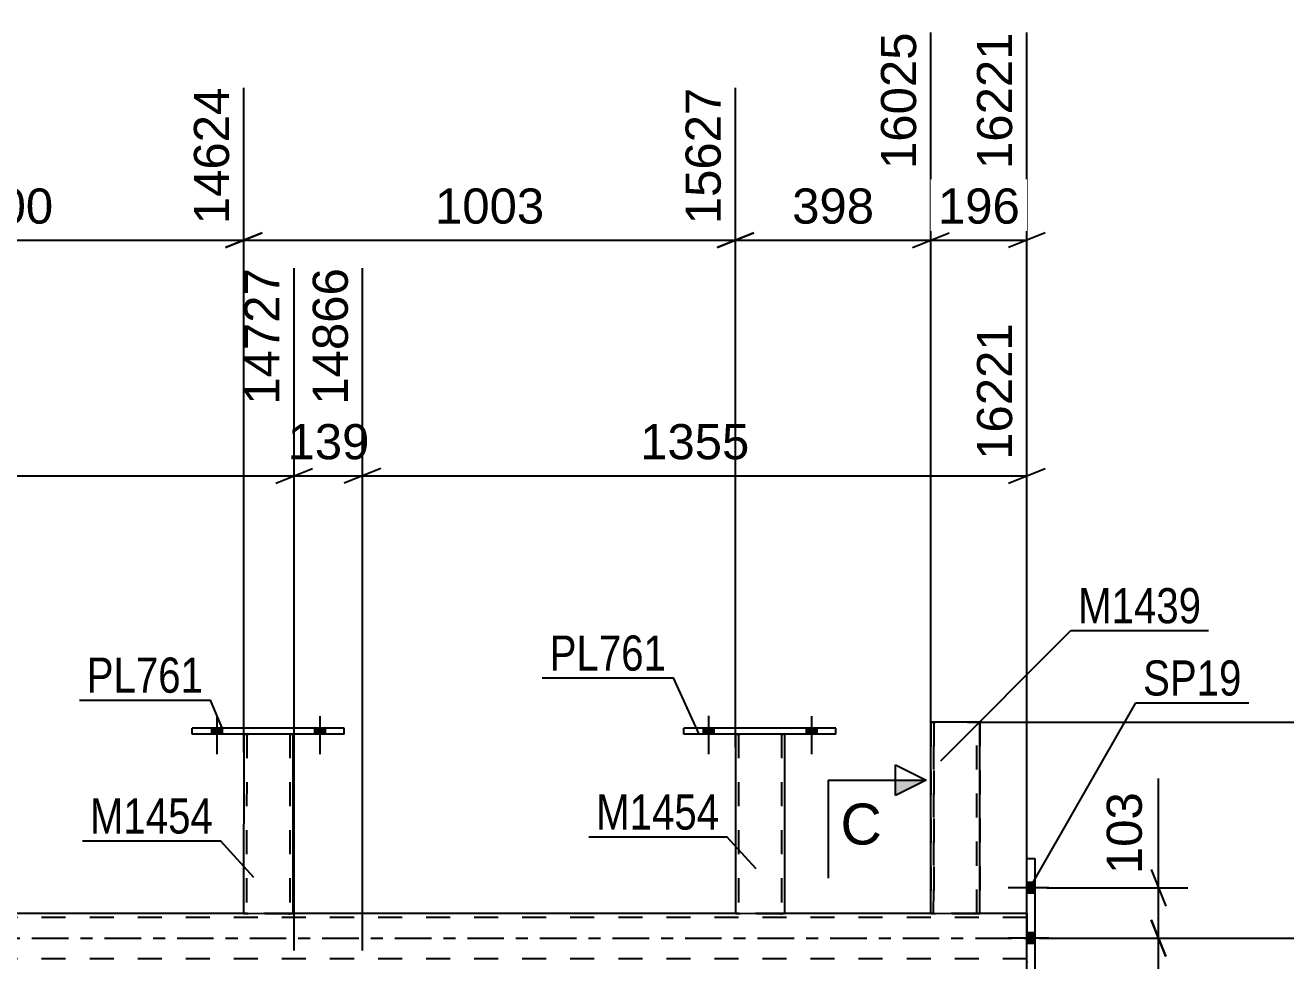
# Model space of a CAD drawing. Header units: millimetres. Extents: x 0 to 841, y 0 to 594.
# Drawn here: x 628.3 to 731.1, y 429 to 505.2 of the extents above; entities that cross this region are included whole.
import ezdxf

# ---------------------------------------------------------------- set-up
doc = ezdxf.new("R2010")
doc.units = ezdxf.units.MM
doc.linetypes.add('DXK_LINE_DOT2', pattern=[3.9198, 1.9599, -1.9599])
doc.linetypes.add('DXK_LINE_DOT3', pattern=[5.9187, 2.979, -0.9799, 0.9799, -0.9799])
doc.styles.add('Arial', font='ARIAL.TTF', dxfattribs={"height": 0.2})
doc.styles.add('Arial Narrow', font='ARIALN.TTF', dxfattribs={"height": 0.2})

# ---------------------------------------------------------------- blocks, each defined once
blk = doc.blocks.new('Bolt-317306913-2180 - 2138')
at = {"linetype": 'Continuous'}
for points in [[(683.54, 447.46), (684.42, 447.46), (684.42, 447.94), (683.54, 447.94)], [(691.94, 447.45), (692.82, 447.45), (692.82, 447.93), (691.94, 447.93)]]:
    blk.add_hatch(color=1, dxfattribs=at).paths.add_polyline_path(points)
at = {"color": 1, "linetype": 'Continuous'}
for p, q in [((683.98, 448.94), (683.98, 445.82)), ((692.38, 448.93), (692.38, 445.81)), ((683.54, 447.94), (683.54, 447.46)), ((684.42, 447.94), (684.42, 447.46)), ((691.94, 447.93), (691.94, 447.45)), ((692.82, 447.93), (692.82, 447.45))]:
    blk.add_line(p, q, dxfattribs=at)
blk = doc.blocks.new('Bolt-317306913-2181 - 2138')
at = {"linetype": 'Continuous'}
for points in [[(683.54, 447.46), (684.42, 447.46), (684.42, 447.94), (683.54, 447.94)], [(691.94, 447.45), (692.82, 447.45), (692.82, 447.93), (691.94, 447.93)]]:
    blk.add_hatch(color=1, dxfattribs=at).paths.add_polyline_path(points)
at = {"color": 1, "linetype": 'Continuous'}
for p, q in [((683.98, 448.94), (683.98, 445.82)), ((692.38, 448.93), (692.38, 445.81)), ((683.54, 447.94), (683.54, 447.46)), ((684.42, 447.94), (684.42, 447.46)), ((691.94, 447.93), (691.94, 447.45)), ((692.82, 447.93), (692.82, 447.45))]:
    blk.add_line(p, q, dxfattribs=at)
blk = doc.blocks.new('Bolt-317306913-2182 - 2138')
at = {"linetype": 'Continuous'}
for points in [[(643.44, 447.46), (644.32, 447.46), (644.32, 447.94), (643.44, 447.94)], [(651.84, 447.45), (652.72, 447.45), (652.72, 447.93), (651.84, 447.93)]]:
    blk.add_hatch(color=1, dxfattribs=at).paths.add_polyline_path(points)
at = {"color": 1, "linetype": 'Continuous'}
for p, q in [((643.88, 448.94), (643.88, 445.82)), ((652.28, 448.93), (652.28, 445.81)), ((643.44, 447.94), (643.44, 447.46)), ((644.32, 447.94), (644.32, 447.46)), ((651.84, 447.93), (651.84, 447.45)), ((652.72, 447.93), (652.72, 447.45))]:
    blk.add_line(p, q, dxfattribs=at)
blk = doc.blocks.new('Bolt-317306913-2183 - 2138')
at = {"linetype": 'Continuous'}
for points in [[(643.44, 447.46), (644.32, 447.46), (644.32, 447.94), (643.44, 447.94)], [(651.84, 447.45), (652.72, 447.45), (652.72, 447.93), (651.84, 447.93)]]:
    blk.add_hatch(color=1, dxfattribs=at).paths.add_polyline_path(points)
at = {"color": 1, "linetype": 'Continuous'}
for p, q in [((643.88, 448.94), (643.88, 445.82)), ((652.28, 448.93), (652.28, 445.81)), ((643.44, 447.94), (643.44, 447.46)), ((644.32, 447.94), (644.32, 447.46)), ((651.84, 447.93), (651.84, 447.45)), ((652.72, 447.93), (652.72, 447.45))]:
    blk.add_line(p, q, dxfattribs=at)
blk = doc.blocks.new('Part-317306913-2249 - 2138')
at = {"color": 7, "linetype": 'DXK_LINE_DOT2'}
for p, q in [((709.95, 432.5), (113.88, 432.5)), ((650.07, 432.82), (646.07, 432.82)), ((690.18, 432.82), (686.18, 432.82)), ((706.11, 432.82), (702.11, 432.82)), ((709.95, 432.82), (709.95, 428.82)), ((709.95, 429.14), (113.88, 429.14))]:
    blk.add_line(p, q, dxfattribs=at)
at = {"color": 2, "linetype": 'Continuous'}
for p, q in [((646.07, 432.82), (610.08, 432.82)), ((686.18, 432.82), (650.07, 432.82)), ((702.11, 432.82), (690.18, 432.82)), ((709.95, 432.82), (706.11, 432.82))]:
    blk.add_line(p, q, dxfattribs=at)
at = {"color": 7, "linetype": 'DXK_LINE_DOT3'}
for p, q in [((113.88, 430.82), (719.75, 430.82)), ((719.85, 430.82), (719.95, 430.82))]:
    blk.add_line(p, q, dxfattribs=at)
blk = doc.blocks.new('Part-317306913-2314 - 2138')
at = {"color": 7, "linetype": 'DXK_LINE_DOT2'}
for p, q in [((686.18, 447.46), (686.18, 447.46)), ((686.18, 447.46), (686.18, 447.45)), ((686.18, 447.45), (686.18, 447.46)), ((686.22, 447.46), (686.18, 447.46)), ((686.18, 447.46), (686.22, 447.46)), ((686.32, 447.46), (686.22, 447.46)), ((686.22, 447.46), (686.32, 447.46)), ((686.44, 447.46), (686.32, 447.46)), ((686.32, 447.46), (686.48, 447.46)), ((686.42, 447.46), (686.42, 447.46)), ((686.42, 447.46), (686.42, 432.82)), ((686.44, 447.46), (686.42, 447.46)), ((686.42, 447.46), (686.44, 447.46)), ((689.89, 447.46), (686.44, 447.46)), ((686.49, 447.46), (686.44, 447.46)), ((686.44, 447.46), (686.49, 447.46)), ((689.89, 447.46), (686.48, 447.46)), ((689.8, 447.46), (686.49, 447.46)), ((686.49, 447.46), (686.57, 447.46)), ((689.87, 447.46), (686.57, 447.46)), ((689.87, 447.46), (689.8, 447.46)), ((689.93, 447.46), (689.87, 447.46)), ((689.87, 447.46), (689.93, 447.46)), ((689.89, 447.46), (690.04, 447.46)), ((690.04, 447.46), (689.89, 447.46)), ((689.94, 447.46), (689.93, 447.46)), ((689.93, 447.46), (689.94, 447.46)), ((689.94, 447.46), (689.94, 447.46)), ((689.94, 447.46), (689.94, 432.81)), ((690.04, 447.46), (690.15, 447.46)), ((690.15, 447.46), (690.04, 447.46)), ((690.15, 447.46), (690.18, 447.46)), ((690.18, 447.46), (690.15, 447.46)), ((690.18, 447.46), (690.18, 447.46)), ((690.18, 447.46), (690.18, 447.45)), ((690.18, 447.45), (690.18, 447.46)), ((686.18, 432.82), (686.22, 432.82)), ((686.22, 432.82), (686.32, 432.82)), ((686.32, 432.82), (686.48, 432.82)), ((686.44, 432.82), (686.42, 432.82)), ((686.42, 432.82), (686.44, 432.82)), ((686.49, 432.82), (686.44, 432.82)), ((686.44, 432.82), (686.48, 432.82)), ((689.94, 432.82), (686.48, 432.82)), ((686.48, 432.82), (686.49, 432.82)), ((689.79, 432.82), (686.49, 432.82)), ((686.49, 432.82), (686.57, 432.82)), ((689.87, 432.81), (686.57, 432.82)), ((689.87, 432.82), (689.79, 432.82)), ((689.92, 432.82), (689.87, 432.82)), ((689.87, 432.81), (689.92, 432.81)), ((689.94, 432.82), (689.92, 432.82)), ((689.92, 432.81), (689.94, 432.81)), ((689.94, 432.82), (690.04, 432.82)), ((690.04, 432.82), (690.14, 432.82)), ((690.14, 432.82), (690.18, 432.82))]:
    blk.add_line(p, q, dxfattribs=at)
at = {"color": 2, "linetype": 'Continuous'}
for p, q in [((686.18, 447.45), (686.18, 432.82)), ((690.18, 447.45), (690.18, 432.81)), ((686.22, 432.82), (686.18, 432.82)), ((686.32, 432.82), (686.22, 432.82)), ((686.48, 432.82), (686.32, 432.82)), ((689.88, 432.81), (686.48, 432.82)), ((690.04, 432.81), (689.88, 432.81)), ((690.14, 432.81), (690.04, 432.81)), ((690.18, 432.81), (690.14, 432.81))]:
    blk.add_line(p, q, dxfattribs=at)
blk = doc.blocks.new('Part-317306913-2324 - 2138')
at = {"color": 2, "linetype": 'Continuous'}
for p, q in [((646.08, 447.45), (646.07, 432.82)), ((650.08, 447.45), (650.07, 432.81)), ((646.11, 432.82), (646.07, 432.82)), ((646.21, 432.82), (646.11, 432.82)), ((646.37, 432.82), (646.21, 432.82)), ((649.78, 432.81), (646.37, 432.82)), ((649.93, 432.81), (649.78, 432.81)), ((650.04, 432.81), (649.93, 432.81)), ((650.07, 432.81), (650.04, 432.81))]:
    blk.add_line(p, q, dxfattribs=at)
at = {"color": 7, "linetype": 'DXK_LINE_DOT2'}
for p, q in [((646.08, 447.46), (646.08, 447.46)), ((646.08, 447.46), (646.08, 447.45)), ((646.08, 447.45), (646.08, 447.46)), ((646.11, 447.46), (646.08, 447.46)), ((646.08, 447.46), (646.11, 447.46)), ((646.22, 447.46), (646.11, 447.46)), ((646.11, 447.46), (646.22, 447.46)), ((646.34, 447.46), (646.22, 447.46)), ((646.22, 447.46), (646.37, 447.46)), ((646.32, 447.46), (646.31, 432.82)), ((646.32, 447.46), (646.32, 447.46)), ((646.34, 447.46), (646.32, 447.46)), ((646.32, 447.46), (646.34, 447.46)), ((649.78, 447.46), (646.34, 447.46)), ((646.39, 447.46), (646.34, 447.46)), ((646.34, 447.46), (646.39, 447.46)), ((649.78, 447.46), (646.37, 447.46)), ((649.69, 447.46), (646.39, 447.46)), ((646.39, 447.46), (646.47, 447.46)), ((649.77, 447.46), (646.47, 447.46)), ((649.77, 447.46), (649.69, 447.46)), ((649.82, 447.46), (649.77, 447.46)), ((649.77, 447.46), (649.82, 447.46)), ((649.78, 447.46), (649.94, 447.46)), ((649.94, 447.46), (649.78, 447.46)), ((649.84, 447.46), (649.82, 447.46)), ((649.82, 447.46), (649.84, 447.46)), ((649.84, 447.46), (649.83, 432.81)), ((649.84, 447.46), (649.84, 447.46)), ((649.94, 447.46), (650.04, 447.46)), ((650.04, 447.46), (649.94, 447.46)), ((650.04, 447.46), (650.08, 447.46)), ((650.08, 447.46), (650.04, 447.46)), ((650.08, 447.46), (650.08, 447.46)), ((650.08, 447.46), (650.08, 447.45)), ((650.08, 447.45), (650.08, 447.46)), ((646.07, 432.82), (646.11, 432.82)), ((646.11, 432.82), (646.21, 432.82)), ((646.21, 432.82), (646.37, 432.82)), ((646.33, 432.82), (646.31, 432.82)), ((646.31, 432.82), (646.33, 432.82)), ((646.38, 432.82), (646.33, 432.82)), ((646.33, 432.82), (646.37, 432.82)), ((649.83, 432.82), (646.37, 432.82)), ((646.37, 432.82), (646.38, 432.82)), ((649.68, 432.82), (646.38, 432.82)), ((646.38, 432.82), (646.46, 432.82)), ((649.76, 432.81), (646.46, 432.82)), ((649.76, 432.82), (649.68, 432.82)), ((649.81, 432.82), (649.76, 432.82)), ((649.76, 432.81), (649.81, 432.81)), ((649.83, 432.82), (649.81, 432.82)), ((649.81, 432.81), (649.83, 432.81)), ((649.83, 432.82), (649.93, 432.82)), ((649.93, 432.82), (650.04, 432.82)), ((650.04, 432.82), (650.07, 432.82))]:
    blk.add_line(p, q, dxfattribs=at)
blk = doc.blocks.new('Bolt-317306913-2212 - 2138')
at = {"linetype": 'Continuous'}
for points in [[(710.59, 434.48), (710.59, 435.36), (709.95, 435.36), (709.95, 434.48)], [(710.59, 434.48), (710.59, 435.36), (709.95, 435.36), (709.95, 434.48)], [(710.59, 434.48), (710.59, 435.36), (709.95, 435.36), (709.95, 434.48)], [(710.59, 430.38), (710.59, 431.26), (709.95, 431.26), (709.95, 430.38)], [(710.59, 430.38), (710.59, 431.26), (709.95, 431.26), (709.95, 430.38)], [(710.59, 426.28), (710.59, 427.16), (709.95, 427.16), (709.95, 426.28)], [(710.59, 426.28), (710.59, 427.16), (709.95, 427.16), (709.95, 426.28)], [(710.59, 426.28), (710.59, 427.16), (709.95, 427.16), (709.95, 426.28)]]:
    blk.add_hatch(color=1, dxfattribs=at).paths.add_polyline_path(points)
at = {"color": 1, "linetype": 'Continuous'}
for p, q in [((711.75, 434.92), (708.43, 434.92)), ((711.75, 434.92), (708.43, 434.92)), ((711.75, 434.92), (708.43, 434.92)), ((710.59, 435.36), (709.95, 435.36)), ((710.59, 435.36), (709.95, 435.36)), ((710.59, 435.36), (709.95, 435.36)), ((710.59, 434.48), (709.95, 434.48)), ((710.59, 434.48), (709.95, 434.48)), ((710.59, 434.48), (709.95, 434.48)), ((711.75, 430.82), (708.43, 430.82)), ((711.75, 430.82), (708.43, 430.82)), ((710.59, 431.26), (709.95, 431.26)), ((710.59, 431.26), (709.95, 431.26)), ((710.59, 430.38), (709.95, 430.38)), ((710.59, 430.38), (709.95, 430.38)), ((711.75, 426.72), (708.43, 426.72)), ((711.75, 426.72), (708.43, 426.72)), ((711.75, 426.72), (708.43, 426.72)), ((710.59, 427.16), (709.95, 427.16)), ((710.59, 427.16), (709.95, 427.16)), ((710.59, 427.16), (709.95, 427.16)), ((710.59, 426.28), (709.95, 426.28)), ((710.59, 426.28), (709.95, 426.28)), ((710.59, 426.28), (709.95, 426.28))]:
    blk.add_line(p, q, dxfattribs=at)
blk = doc.blocks.new('Part-317306913-2228 - 2138')
at = {"color": 2, "linetype": 'Continuous'}
for p, q in [((702.11, 432.82), (702.12, 448.42)), ((702.12, 448.42), (702.12, 448.42)), ((702.12, 448.42), (702.15, 448.42)), ((702.15, 448.42), (702.26, 448.42)), ((702.26, 448.42), (702.41, 448.42)), ((705.82, 448.42), (702.41, 448.42)), ((705.82, 448.42), (705.98, 448.42)), ((705.98, 448.42), (706.08, 448.42)), ((706.08, 448.42), (706.12, 448.42)), ((706.11, 432.81), (706.12, 448.42)), ((706.12, 448.42), (706.12, 448.42)), ((702.11, 432.82), (702.11, 432.82)), ((702.15, 432.82), (702.11, 432.82)), ((702.25, 432.82), (702.15, 432.82)), ((702.41, 432.82), (702.25, 432.82)), ((705.82, 432.81), (702.41, 432.82)), ((705.97, 432.81), (705.82, 432.81)), ((706.08, 432.81), (705.97, 432.81)), ((706.11, 432.81), (706.08, 432.81)), ((706.11, 432.81), (706.11, 432.82))]:
    blk.add_line(p, q, dxfattribs=at)
at = {"color": 7, "linetype": 'DXK_LINE_DOT2'}
for p, q in [((702.12, 448.42), (702.11, 432.82)), ((702.15, 448.42), (702.12, 448.42)), ((702.26, 448.42), (702.15, 448.42)), ((702.41, 448.42), (702.26, 448.42)), ((702.36, 448.42), (702.35, 432.82)), ((702.35, 432.82), (702.36, 448.42)), ((702.36, 448.42), (702.36, 448.42)), ((702.36, 448.42), (702.38, 448.42)), ((702.36, 448.42), (702.38, 448.42)), ((705.73, 448.42), (702.38, 448.42)), ((702.38, 448.42), (702.41, 448.42)), ((705.82, 448.42), (702.41, 448.42)), ((702.41, 448.42), (702.43, 448.42)), ((702.43, 448.42), (702.51, 448.42)), ((705.81, 448.42), (702.51, 448.42)), ((705.73, 448.42), (705.81, 448.42)), ((705.81, 448.42), (705.82, 448.42)), ((705.81, 448.42), (705.86, 448.42)), ((705.82, 448.42), (705.86, 448.42)), ((705.98, 448.42), (705.82, 448.42)), ((705.86, 448.42), (705.88, 448.42)), ((705.86, 448.42), (705.88, 448.42)), ((705.87, 432.82), (705.88, 448.42)), ((705.87, 432.81), (705.88, 448.42)), ((705.88, 448.42), (705.88, 448.42)), ((706.08, 448.42), (705.98, 448.42)), ((706.12, 448.42), (706.08, 448.42)), ((706.12, 448.42), (706.11, 432.82)), ((702.11, 432.82), (702.15, 432.82)), ((702.15, 432.82), (702.25, 432.82)), ((702.25, 432.82), (702.41, 432.82)), ((702.35, 432.82), (702.35, 432.82)), ((702.37, 432.82), (702.35, 432.82)), ((702.35, 432.82), (702.37, 432.82)), ((702.42, 432.82), (702.37, 432.82)), ((702.37, 432.82), (702.41, 432.82)), ((705.82, 432.82), (702.41, 432.82)), ((702.41, 432.82), (702.42, 432.82)), ((705.73, 432.82), (702.42, 432.82)), ((702.42, 432.82), (702.5, 432.82)), ((705.86, 432.81), (702.5, 432.82)), ((705.8, 432.82), (705.73, 432.82)), ((705.86, 432.82), (705.8, 432.82)), ((705.82, 432.82), (705.97, 432.82)), ((705.87, 432.82), (705.86, 432.82)), ((705.86, 432.81), (705.87, 432.81)), ((705.87, 432.81), (705.87, 432.82)), ((705.97, 432.82), (706.08, 432.82)), ((706.08, 432.82), (706.11, 432.82))]:
    blk.add_line(p, q, dxfattribs=at)
blk = doc.blocks.new('Part-317306913-2309 - 2138')
at = {"color": 2, "linetype": 'Continuous'}
for p, q in [((681.98, 447.46), (681.98, 447.94)), ((694.38, 447.93), (681.98, 447.94)), ((694.38, 447.45), (681.98, 447.46)), ((694.38, 447.45), (694.38, 447.93))]:
    blk.add_line(p, q, dxfattribs=at)
blk = doc.blocks.new('Part-317306913-2319 - 2138')
at = {"color": 2, "linetype": 'Continuous'}
for p, q in [((641.88, 447.46), (641.88, 447.94)), ((654.28, 447.93), (641.88, 447.94)), ((654.28, 447.45), (641.88, 447.46)), ((654.28, 447.45), (654.28, 447.93))]:
    blk.add_line(p, q, dxfattribs=at)
blk = doc.blocks.new('Part-317306913-2543 - 2138')
at = {"color": 2, "linetype": 'Continuous'}
for p, q in [((709.95, 424.32), (709.95, 437.32)), ((709.95, 437.32), (710.59, 437.32)), ((710.59, 437.32), (710.59, 424.32)), ((710.59, 424.32), (709.95, 424.32))]:
    blk.add_line(p, q, dxfattribs=at)
blk = doc.blocks.new('StraightDimension-317306913-3309 - 2138')
at = {"color": 7, "linetype": 'Continuous'}
for p, q in [((720.68, 434.92), (720.68, 443.84)), ((720.68, 434.92), (720.68, 443.84)), ((720.08, 436.42), (721.28, 433.42)), ((711.59, 434.92), (723.08, 434.92)), ((720.68, 430.82), (720.68, 434.92)), ((721.28, 429.32), (720.08, 432.32)), ((711.59, 430.82), (723.08, 430.82))]:
    blk.add_line(p, q, dxfattribs=at)
at = {"color": 0}
blk.add_wipeout([(719.93, 443.31), (715.73, 443.31), (715.73, 435.44), (719.93, 435.44)], dxfattribs=at)
at = {"color": 3, "style": 'Arial'}
blk.add_text('103', height=2.865, rotation=90.0002, dxfattribs=at).set_placement((719.33, 436.04))
blk = doc.blocks.new('StraightDimension-317306913-3317 - 2138')
at = {"color": 7, "linetype": 'Continuous'}
for p, q in [((720.08, 432.32), (721.28, 429.32)), ((711.59, 430.82), (723.08, 430.82)), ((720.68, 426.72), (720.68, 430.82)), ((721.28, 425.22), (720.08, 428.22)), ((711.59, 426.72), (723.08, 426.72)), ((720.68, 426.72), (720.68, 417.8)), ((720.68, 426.72), (720.68, 417.8))]:
    blk.add_line(p, q, dxfattribs=at)
at = {"color": 0}
blk.add_wipeout([(719.93, 426.19), (715.73, 426.19), (715.73, 418.32), (719.93, 418.32)], dxfattribs=at)
at = {"color": 3, "style": 'Arial'}
blk.add_text('103', height=2.865, rotation=90.0002, dxfattribs=at).set_placement((719.33, 418.92))
blk = doc.blocks.new('StraightDimension-317306913-8541 - 2138')
at = {"color": 7, "linetype": 'Continuous'}
for p, q in [((702.12, 446.98), (702.12, 504.64)), ((686.18, 446.4), (686.18, 500.14)), ((687.68, 488.32), (684.68, 487.12)), ((686.18, 487.72), (702.12, 487.72)), ((700.62, 487.12), (703.62, 488.32))]:
    blk.add_line(p, q, dxfattribs=at)
at = {"color": 0}
blk.add_wipeout([(698.09, 488.47), (698.09, 492.67), (690.21, 492.67), (690.21, 488.47)], dxfattribs=at)
at = {"color": 3, "style": 'Arial'}
blk.add_text('398', height=2.865, dxfattribs=at).set_placement((690.81, 489.07))
at = {"color": 0, "linetype": 'Continuous'}
blk.add_wipeout([(701.52, 505.24), (697.32, 505.24), (697.32, 492.92), (701.52, 492.92)], dxfattribs=at)
at = {"color": 3, "linetype": 'Continuous', "style": 'Arial'}
blk.add_text('16025', height=2.865, rotation=90.0002, dxfattribs=at).set_placement((700.92, 493.52))
blk = doc.blocks.new('StraightDimension-317306913-3260 - 2138')
at = {"color": 7, "linetype": 'Continuous'}
blk.add_line((705.12, 448.42), (759.51, 448.42), dxfattribs=at)
blk = doc.blocks.new('StraightDimension-317306913-8540 - 2138')
at = {"color": 7, "linetype": 'Continuous'}
for p, q in [((702.12, 446.98), (702.12, 504.64)), ((709.95, 433.82), (709.95, 504.64)), ((700.62, 487.12), (703.62, 488.32)), ((702.12, 487.72), (709.95, 487.72)), ((711.45, 488.32), (708.45, 487.12))]:
    blk.add_line(p, q, dxfattribs=at)
at = {"color": 0}
blk.add_wipeout([(709.97, 488.47), (709.97, 492.67), (702.1, 492.67), (702.1, 488.47)], dxfattribs=at)
at = {"color": 3, "style": 'Arial'}
blk.add_text('196', height=2.865, dxfattribs=at).set_placement((702.7, 489.07))
at = {"color": 0, "linetype": 'Continuous'}
blk.add_wipeout([(709.35, 505.24), (705.15, 505.24), (705.15, 492.92), (709.35, 492.92)], dxfattribs=at)
at = {"color": 3, "linetype": 'Continuous', "style": 'Arial'}
blk.add_text('16221', height=2.865, rotation=90.0002, dxfattribs=at).set_placement((708.75, 493.52))
blk = doc.blocks.new('StraightDimension-317306913-3500 - 2138')
at = {"color": 7, "linetype": 'Continuous'}
for p, q in [((650.19, 429.82), (650.19, 485.43)), ((655.77, 429.82), (655.77, 485.43)), ((648.69, 467.91), (651.69, 469.11)), ((657.27, 469.11), (654.27, 467.91)), ((650.19, 468.51), (655.77, 468.51))]:
    blk.add_line(p, q, dxfattribs=at)
at = {"color": 0}
blk.add_wipeout([(656.92, 469.26), (656.92, 473.46), (649.05, 473.46), (649.05, 469.26)], dxfattribs=at)
at = {"color": 3, "style": 'Arial'}
blk.add_text('139', height=2.865, dxfattribs=at).set_placement((649.65, 469.86))
at = {"color": 0, "linetype": 'Continuous'}
blk.add_wipeout([(655.17, 486.03), (650.97, 486.03), (650.97, 473.71), (655.17, 473.71)], dxfattribs=at)
at = {"color": 3, "linetype": 'Continuous', "style": 'Arial'}
blk.add_text('14866', height=2.865, rotation=90.0002, dxfattribs=at).set_placement((654.57, 474.31))
blk = doc.blocks.new('StraightDimension-317306913-3501 - 2138')
at = {"color": 7, "linetype": 'Continuous'}
for p, q in [((570.63, 429.82), (570.63, 485.43)), ((650.19, 429.82), (650.19, 485.43)), ((572.13, 469.11), (569.13, 467.91)), ((648.69, 467.91), (651.69, 469.11)), ((570.63, 468.51), (650.19, 468.51))]:
    blk.add_line(p, q, dxfattribs=at)
at = {"color": 0, "linetype": 'Continuous'}
blk.add_wipeout([(649.59, 486.03), (645.39, 486.03), (645.39, 473.71), (649.59, 473.71)], dxfattribs=at)
at = {"color": 0}
blk.add_wipeout([(615.46, 469.26), (615.46, 473.46), (605.37, 473.46), (605.37, 469.26)], dxfattribs=at)
at = {"color": 3, "linetype": 'Continuous', "style": 'Arial'}
blk.add_text('14727', height=2.865, rotation=90.0002, dxfattribs=at).set_placement((648.99, 474.31))
at = {"color": 3, "style": 'Arial'}
blk.add_text('1989', height=2.865, dxfattribs=at).set_placement((605.97, 469.86))
blk = doc.blocks.new('StraightDimension-317306913-3499 - 2138')
at = {"color": 7, "linetype": 'Continuous'}
for p, q in [((655.77, 429.82), (655.77, 485.43)), ((709.95, 433.82), (709.95, 480.93)), ((657.27, 469.11), (654.27, 467.91)), ((708.45, 467.91), (711.45, 469.11)), ((655.77, 468.51), (709.95, 468.51))]:
    blk.add_line(p, q, dxfattribs=at)
at = {"color": 0}
blk.add_wipeout([(687.91, 469.26), (687.91, 473.46), (677.81, 473.46), (677.81, 469.26)], dxfattribs=at)
at = {"color": 3, "style": 'Arial'}
blk.add_text('1355', height=2.865, dxfattribs=at).set_placement((678.41, 469.86))
at = {"color": 0, "linetype": 'Continuous'}
blk.add_wipeout([(709.35, 481.53), (705.15, 481.53), (705.15, 469.21), (709.35, 469.21)], dxfattribs=at)
at = {"color": 3, "linetype": 'Continuous', "style": 'Arial'}
blk.add_text('16221', height=2.865, rotation=90.0002, dxfattribs=at).set_placement((708.75, 469.81))
blk = doc.blocks.new('StraightDimension-317306913-2673 - 2138')
at = {"color": 7, "linetype": 'Continuous'}
for p, q in [((748.45, 429.32), (747.25, 432.32)), ((710.95, 430.82), (750.25, 430.82)), ((747.85, 304.96), (747.85, 430.82)), ((747.25, 306.46), (748.45, 303.46)), ((729.37, 304.96), (750.25, 304.96))]:
    blk.add_line(p, q, dxfattribs=at)
at = {"color": 0}
blk.add_wipeout([(747.1, 372.93), (742.9, 372.93), (742.9, 362.84), (747.1, 362.84)], dxfattribs=at)
at = {"color": 3, "style": 'Arial'}
blk.add_text('3146', height=2.865, rotation=90.0002, dxfattribs=at).set_placement((746.5, 363.44))
blk = doc.blocks.new('StraightDimension-317306913-8542 - 2138')
at = {"color": 7, "linetype": 'Continuous'}
for p, q in [((646.08, 445.97), (646.08, 500.14)), ((686.18, 446.4), (686.18, 500.14)), ((647.58, 488.32), (644.58, 487.12)), ((646.08, 487.72), (686.18, 487.72)), ((684.68, 487.12), (687.68, 488.32))]:
    blk.add_line(p, q, dxfattribs=at)
at = {"color": 0}
blk.add_wipeout([(671.18, 488.47), (671.18, 492.67), (661.08, 492.67), (661.08, 488.47)], dxfattribs=at)
at = {"color": 3, "style": 'Arial'}
blk.add_text('1003', height=2.865, dxfattribs=at).set_placement((661.68, 489.07))
at = {"color": 0, "linetype": 'Continuous'}
blk.add_wipeout([(685.58, 500.74), (681.38, 500.74), (681.38, 488.42), (685.58, 488.42)], dxfattribs=at)
at = {"color": 3, "linetype": 'Continuous', "style": 'Arial'}
blk.add_text('15627', height=2.865, rotation=90.0002, dxfattribs=at).set_placement((684.98, 489.02))
blk = doc.blocks.new('StraightDimension-317306913-8543 - 2138')
at = {"color": 7, "linetype": 'Continuous'}
for p, q in [((606.08, 447.13), (606.08, 500.14)), ((646.08, 445.97), (646.08, 500.14)), ((607.58, 488.32), (604.58, 487.12)), ((606.08, 487.72), (646.08, 487.72)), ((644.58, 487.12), (647.58, 488.32))]:
    blk.add_line(p, q, dxfattribs=at)
at = {"color": 0}
blk.add_wipeout([(631.13, 488.47), (631.13, 492.67), (621.03, 492.67), (621.03, 488.47)], dxfattribs=at)
at = {"color": 3, "style": 'Arial'}
blk.add_text('1000', height=2.865, dxfattribs=at).set_placement((621.63, 489.07))
at = {"color": 0, "linetype": 'Continuous'}
blk.add_wipeout([(645.48, 500.74), (641.28, 500.74), (641.28, 488.42), (645.48, 488.42)], dxfattribs=at)
at = {"color": 3, "linetype": 'Continuous', "style": 'Arial'}
blk.add_text('14624', height=2.865, rotation=90.0002, dxfattribs=at).set_placement((644.88, 489.02))
blk = doc.blocks.new('Mark-317306913-2539 - 2138')
at = {"color": 30, "linetype": 'Continuous'}
for p, q in [((710.09, 434.71), (718.83, 450)), ((718.83, 450), (728.07, 450))]:
    blk.add_line(p, q, dxfattribs=at)
at = {"color": 0}
blk.add_wipeout([(727.47, 450.6), (727.47, 453.6), (719.43, 453.6), (719.43, 450.6)], dxfattribs=at)
blk.add_wipeout([(727.47, 450.6), (727.47, 453.6), (719.43, 453.6), (719.43, 450.6)], dxfattribs=at)
at = {"color": 3, "style": 'Arial Narrow'}
blk.add_text('SP19', height=2.863, dxfattribs=at).set_placement((719.43, 450.6))
blk = doc.blocks.new('Mark-317306913-2310 - 2138')
at = {"color": 30, "linetype": 'Continuous'}
for p in [(674.22, 439.07), (687.88, 436.47)]:
    blk.add_line(p, (685.47, 439.07), dxfattribs=at)
at = {"color": 0}
blk.add_wipeout([(684.87, 439.67), (684.87, 442.67), (674.82, 442.67), (674.82, 439.67)], dxfattribs=at)
blk.add_wipeout([(684.87, 439.67), (684.87, 442.67), (674.82, 442.67), (674.82, 439.67)], dxfattribs=at)
at = {"color": 3, "style": 'Arial Narrow'}
blk.add_text('M1454', height=2.863, dxfattribs=at).set_placement((674.82, 439.67))
blk = doc.blocks.new('Mark-317306913-2320 - 2138')
at = {"color": 30, "linetype": 'Continuous'}
for p in [(632.93, 438.75), (646.89, 435.76)]:
    blk.add_line(p, (644.18, 438.75), dxfattribs=at)
at = {"color": 0}
blk.add_wipeout([(643.58, 439.35), (643.58, 442.35), (633.53, 442.35), (633.53, 439.35)], dxfattribs=at)
blk.add_wipeout([(643.58, 439.35), (643.58, 442.35), (633.53, 442.35), (633.53, 439.35)], dxfattribs=at)
at = {"color": 3, "style": 'Arial Narrow'}
blk.add_text('M1454', height=2.863, dxfattribs=at).set_placement((633.53, 439.35))
blk = doc.blocks.new('Mark-317306913-2224 - 2138')
at = {"color": 30, "linetype": 'Continuous'}
for p, q in [((702.93, 445.28), (713.53, 455.89)), ((713.53, 455.89), (724.78, 455.89))]:
    blk.add_line(p, q, dxfattribs=at)
at = {"color": 0}
blk.add_wipeout([(724.18, 456.49), (724.18, 459.49), (714.13, 459.49), (714.13, 456.49)], dxfattribs=at)
blk.add_wipeout([(724.18, 456.49), (724.18, 459.49), (714.13, 459.49), (714.13, 456.49)], dxfattribs=at)
at = {"color": 3, "style": 'Arial Narrow'}
blk.add_text('M1439', height=2.863, dxfattribs=at).set_placement((714.13, 456.49))
blk = doc.blocks.new('Mark-317306913-2305 - 2138')
at = {"color": 30, "linetype": 'Continuous'}
for p in [(670.43, 452.03), (683.22, 447.46)]:
    blk.add_line(p, (681.14, 452.03), dxfattribs=at)
at = {"color": 0}
blk.add_wipeout([(680.54, 452.63), (680.54, 455.63), (671.03, 455.63), (671.03, 452.63)], dxfattribs=at)
blk.add_wipeout([(680.54, 452.63), (680.54, 455.63), (671.03, 455.63), (671.03, 452.63)], dxfattribs=at)
at = {"color": 3, "style": 'Arial Narrow'}
blk.add_text('PL761', height=2.863, dxfattribs=at).set_placement((671.03, 452.63))
blk = doc.blocks.new('Mark-317306913-2315 - 2138')
at = {"color": 30, "linetype": 'Continuous'}
for p in [(632.67, 450.23), (644.37, 447.83)]:
    blk.add_line(p, (643.37, 450.23), dxfattribs=at)
at = {"color": 0}
blk.add_wipeout([(642.77, 450.83), (642.77, 453.83), (633.27, 453.83), (633.27, 450.83)], dxfattribs=at)
blk.add_wipeout([(642.77, 450.83), (642.77, 453.83), (633.27, 453.83), (633.27, 450.83)], dxfattribs=at)
at = {"color": 3, "style": 'Arial Narrow'}
blk.add_text('PL761', height=2.863, dxfattribs=at).set_placement((633.27, 450.83))
blk = doc.blocks.new('SectionMark-317306913-21803 - 2138')
at = {"linetype": 'Continuous'}
for points in [[(699.25, 442.45), (699.25, 443.7), (701.75, 443.7)], [(699.25, 418.38), (699.25, 419.63), (701.75, 418.38)]]:
    blk.add_hatch(color=6, dxfattribs=at).paths.add_polyline_path(points)
at = {"color": 6, "linetype": 'Continuous'}
for p, q in [((699.25, 442.45), (699.25, 444.95)), ((699.25, 444.95), (701.75, 443.7)), ((693.75, 443.7), (693.75, 435.7)), ((693.75, 443.7), (701.75, 443.7)), ((701.75, 443.7), (699.25, 442.45)), ((693.75, 418.38), (693.75, 426.38)), ((701.75, 418.38), (699.25, 419.63)), ((699.25, 419.63), (699.25, 417.13)), ((693.75, 418.38), (701.75, 418.38)), ((701.75, 418.38), (699.25, 417.13))]:
    blk.add_line(p, q, dxfattribs=at)
at = {"color": 0, "linetype": 'Continuous'}
for points in [[(698.12, 438.45), (698.12, 441.95), (694.75, 441.95), (694.75, 438.45)], [(698.12, 420.13), (698.12, 423.63), (694.75, 423.63), (694.75, 420.13)]]:
    blk.add_wipeout(points, dxfattribs=at)
at = {"color": 3, "linetype": 'Continuous', "style": 'Arial'}
for p in [(694.75, 438.45), (694.75, 420.13)]:
    blk.add_text('C', height=3.34, dxfattribs=at).set_placement(p)

msp = doc.modelspace()

# ---------------------------------------------------------------- block references
for name in ['Bolt-317306913-2182 - 2138', 'Bolt-317306913-2183 - 2138', 'Bolt-317306913-2180 - 2138', 'Bolt-317306913-2181 - 2138', 'Part-317306913-2228 - 2138', 'Part-317306913-2319 - 2138', 'Part-317306913-2324 - 2138', 'Part-317306913-2309 - 2138', 'Part-317306913-2314 - 2138', 'Part-317306913-2543 - 2138', 'Bolt-317306913-2212 - 2138', 'Part-317306913-2249 - 2138']:
    msp.add_blockref(name, (0, 0))

# ---------------------------------------------------------------- next in the draw order: block references
for name in ['StraightDimension-317306913-8541 - 2138', 'StraightDimension-317306913-3309 - 2138']:
    msp.add_blockref(name, (0, 0))

# ---------------------------------------------------------------- next in the draw order: block references
msp.add_blockref('StraightDimension-317306913-3317 - 2138', (0, 0))

# ---------------------------------------------------------------- next in the draw order: block references
msp.add_blockref('StraightDimension-317306913-3260 - 2138', (0, 0))

# ---------------------------------------------------------------- next in the draw order: block references
for name in ['StraightDimension-317306913-8540 - 2138', 'StraightDimension-317306913-3500 - 2138']:
    msp.add_blockref(name, (0, 0))

# ---------------------------------------------------------------- next in the draw order: block references
for name in ['StraightDimension-317306913-3501 - 2138', 'StraightDimension-317306913-3499 - 2138']:
    msp.add_blockref(name, (0, 0))

# ---------------------------------------------------------------- next in the draw order: block references
for name in ['StraightDimension-317306913-8542 - 2138', 'Mark-317306913-2539 - 2138', 'SectionMark-317306913-21803 - 2138', 'Mark-317306913-2320 - 2138', 'Mark-317306913-2310 - 2138', 'StraightDimension-317306913-2673 - 2138']:
    msp.add_blockref(name, (0, 0))

# ---------------------------------------------------------------- next in the draw order: block references
for name in ['StraightDimension-317306913-8543 - 2138', 'Mark-317306913-2224 - 2138', 'Mark-317306913-2305 - 2138']:
    msp.add_blockref(name, (0, 0))

# ---------------------------------------------------------------- next in the draw order: block references
msp.add_blockref('Mark-317306913-2315 - 2138', (0, 0))

doc.saveas('drawing.dxf')
